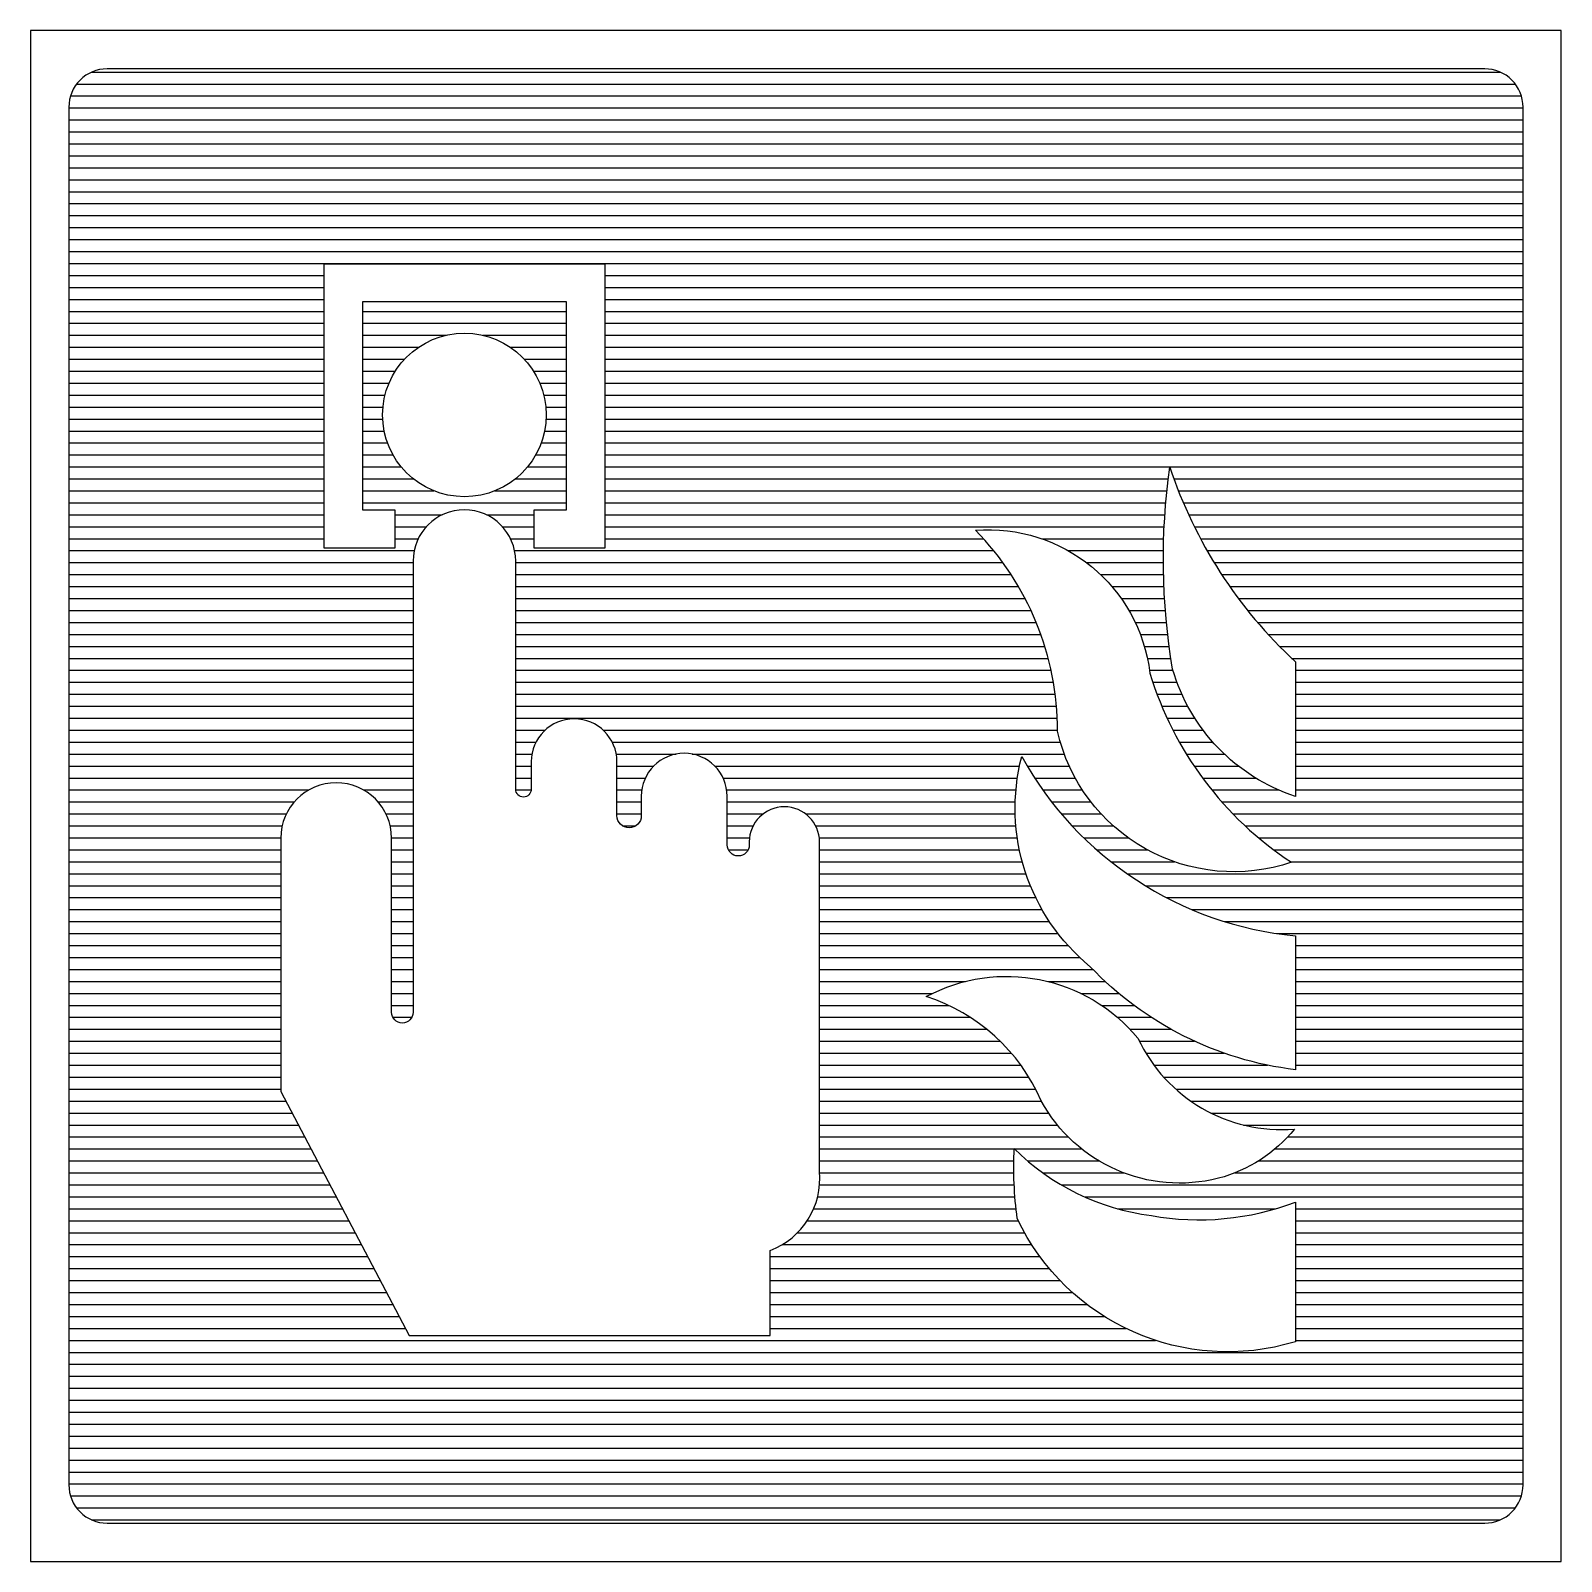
# Model space of a CAD drawing. Header units: millimetres. Extents: x -3 to 2253, y -3 to 1300.
# Drawn here: x 2241.16 to 2253.16, y 198.75 to 210.75 of the extents above; entities that cross this region are included whole.
import ezdxf

# ---------------------------------------------------------------- set-up
doc = ezdxf.new("R2010")
doc.units = ezdxf.units.MM
doc.layers.add('ROOD', color=1, linetype='Continuous')
doc.layers.add('VEILIG', color=7, linetype='Continuous')

# ---------------------------------------------------------------- blocks, each defined once
blk = doc.blocks.new('0114')
at = {"layer": 'ROOD'}
h = blk.add_hatch(dxfattribs=at)
h.set_pattern_fill('_U', color=256, scale=0.0938, style=0, pattern_type=0)
h.set_pattern_definition([(0, (-2140, -1), (0, 0.0938), [])])
h.paths.add_polyline_path([(0.6, 11.7, 0.414214), (0.3, 11.4), (0.3, 0.6, 0.414214), (0.6, 0.3), (11.4, 0.3, 0.414214), (11.7, 0.6), (11.7, 11.4, 0.414214), (11.4, 11.7)])
h.paths.add_polyline_path([(4.501, 10.173), (4.501, 7.944), (3.947, 7.944), (3.947, 8.244), (4.201, 8.244), (4.201, 9.873), (2.601, 9.873), (2.601, 8.244), (2.855, 8.244), (2.855, 7.944), (2.301, 7.944), (2.301, 10.173)], flags=16)
h.paths.add_polyline_path([(4.042, 8.987, -1), (2.76, 8.987, -1)], flags=16)
h.paths.add_polyline_path([(7.407, 8.084, -0.401784), (8.775, 6.963, 0.175484), (9.885, 5.48, -0.44358), (8.05, 6.507, 0.196922)], flags=16)
h.paths.add_polyline_path([(3.803, 7.842), (3.803, 6.053, 1), (3.925, 6.053), (3.925, 6.269, -1), (4.597, 6.269), (4.597, 5.846, 1), (4.788, 5.846), (4.788, 5.998, -1), (5.461, 5.998), (5.461, 5.617, 1), (5.634, 5.617), (5.634, 5.64, -1), (6.185, 5.64), (6.185, 3.057, -0.336487), (5.799, 2.438), (5.799, 1.771), (2.967, 1.771), (1.962, 3.684), (1.962, 5.67, -1), (2.83, 5.67), (2.83, 4.305, 1), (2.999, 4.305), (2.999, 7.842, -1)], flags=16)
h.paths.add_polyline_path([(8.931, 8.577, 0.126075), (9.915, 7.052), (9.915, 5.997, -0.247813), (8.953, 6.995, -0.077412)], flags=16)
h.paths.add_polyline_path([(7.77, 6.309, 0.247073), (9.915, 4.904), (9.915, 3.854, -0.174058), (8.307, 4.662, -0.292299)], flags=16)
h.paths.add_polyline_path([(8.681, 4.101, 0.313499), (9.908, 3.389, -0.159504), (9.312, 3.003, -0.342659), (7.922, 3.611, 0.215854), (7.022, 4.428, -0.357133)], flags=16)
h.paths.add_polyline_path([(7.711, 3.237, 0.165844), (8.786, 2.711, 0.136806), (9.915, 2.817), (9.915, 1.722, -0.372099), (7.735, 2.688, -0.045382)], flags=16)
blk.add_lwpolyline([(2.855, 7.944), (2.301, 7.944), (2.301, 10.173), (4.501, 10.173), (4.501, 7.944), (3.947, 7.944), (3.947, 8.244), (4.201, 8.244), (4.201, 9.873), (2.601, 9.873), (2.601, 8.244), (2.855, 8.244)], close=True)
for points in [[(8.931, 8.577, 0.126075), (9.915, 7.052), (9.915, 5.997, -0.247813), (8.953, 6.995, -0.077412)], [(4.597, 5.846), (4.597, 6.269, 1), (3.925, 6.269), (3.925, 6.053, -1), (3.803, 6.053), (3.803, 7.842, 1), (2.999, 7.842), (2.999, 4.305, -1), (2.83, 4.305), (2.83, 5.67, 1), (1.962, 5.67), (1.962, 3.684), (2.967, 1.771), (5.799, 1.771), (5.799, 2.438, 0.336487), (6.185, 3.057), (6.185, 5.64, 1), (5.634, 5.64), (5.634, 5.617, -1), (5.461, 5.617), (5.461, 5.998, 1), (4.788, 5.998), (4.788, 5.846, -1)], [(8.775, 6.963, 0.175484), (9.885, 5.48, -0.44358), (8.05, 6.507, 0.196922), (7.407, 8.084, -0.401784)], [(8.307, 4.662, -0.292299), (7.77, 6.309, 0.247073), (9.915, 4.904), (9.915, 3.854, -0.174058)], [(9.312, 3.003, -0.342659), (7.922, 3.611, 0.215854), (7.022, 4.428, -0.357133), (8.681, 4.101, 0.313499), (9.908, 3.389, -0.159504)], [(7.735, 2.688, -0.045382), (7.711, 3.237, 0.165844), (8.786, 2.711, 0.136806), (9.915, 2.817), (9.915, 1.722, -0.372099)]]:
    blk.add_lwpolyline(points, format="xyb", close=True)
blk.add_circle((3.401, 8.987), 0.641)
at = {"layer": 'VEILIG'}
blk.add_lwpolyline([(0, 0), (12, 0), (12, 12), (0, 12)], close=True, dxfattribs=at)
blk.add_lwpolyline([(0.6, 0.3), (11.4, 0.3, 0.414214), (11.7, 0.6), (11.7, 11.4, 0.414214), (11.4, 11.7), (0.6, 11.7, 0.414214), (0.3, 11.4), (0.3, 0.6, 0.414214)], format="xyb", close=True, dxfattribs=at)

msp = doc.modelspace()

# ---------------------------------------------------------------- block references
at = {"color": 4}
msp.add_blockref('0114', (2241.159, 198.75), dxfattribs=at)

doc.saveas('drawing.dxf')
